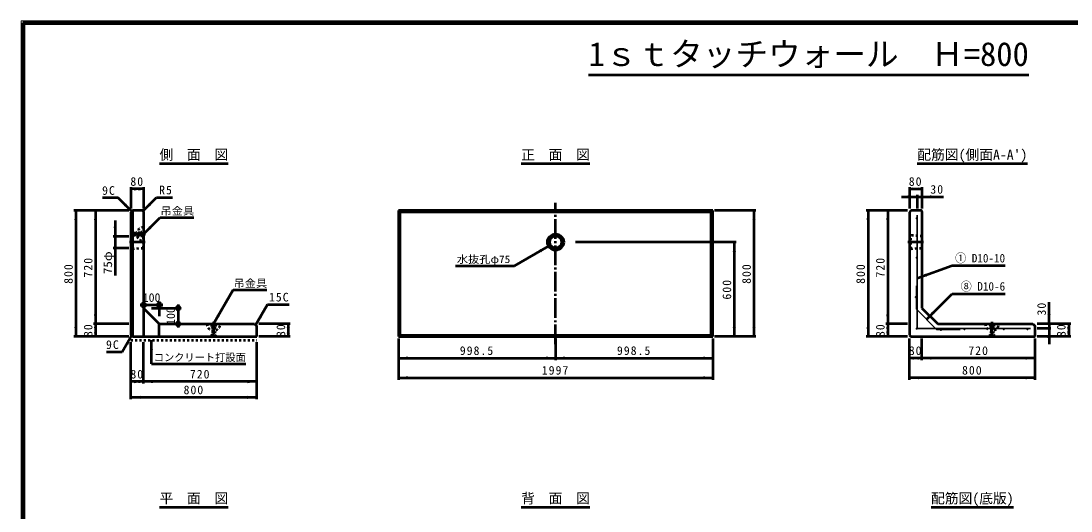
# Model space of a CAD drawing. Units: millimetres, scale not verified, with parts at other scales. Extents: x 100 to 4105, y 100 to 2870.
# Drawn here: x 100 to 2769, y 1624 to 2870 of the extents above; entities that cross this region are included whole.
import ezdxf
from ezdxf.enums import TextEntityAlignment as Align

# ---------------------------------------------------------------- set-up
doc = ezdxf.new("R2010")
doc.units = ezdxf.units.MM
doc.header["$LTSCALE"] = 5
doc.linetypes.add('USER2', pattern=[13.4, 10, -1.2, 1, -1.2])
doc.linetypes.add('USER3', pattern=[2.2, 1, -1.2])
doc.layers.add('V-nasSTD', color=7, linetype='Continuous', lineweight=50)
doc.styles.add('ＭＳ ゴシック', font='')
doc.styles.get('ＭＳ ゴシック').set_extended_font_data('MS Gothic')

msp = doc.modelspace()

# ---------------------------------------------------------------- hatches: boundary and pattern name
at = {"layer": 'V-nasSTD'}
for points in [[(403.515, 2442.887), (403.515, 2438.887), (379.515, 2442.887), (403.515, 2446.887)], [(387.515, 2442.887), (387.515, 2446.887), (411.515, 2442.887), (387.515, 2438.887)], [(2382.315, 2442.887), (2382.315, 2438.887), (2358.315, 2442.887), (2382.315, 2446.887)], [(2366.315, 2442.887), (2366.315, 2446.887), (2390.315, 2442.887), (2366.315, 2438.887)], [(364.344, 2403.057), (367.173, 2405.886), (381.315, 2386.087), (361.516, 2400.229)], [(427.9, 2404.271), (430.728, 2401.443), (410.929, 2387.301), (425.071, 2407.1)], [(2354.315, 2422.887), (2354.315, 2426.887), (2378.315, 2422.887), (2354.315, 2418.887)], [(2414.315, 2422.887), (2414.315, 2418.887), (2390.315, 2422.887), (2414.315, 2426.887)], [(239.515, 2363.887), (235.515, 2363.887), (239.515, 2387.887), (243.515, 2363.887)], [(289.515, 2363.887), (285.515, 2363.887), (289.515, 2387.887), (293.515, 2363.887)], [(1963.315, 2363.887), (1959.315, 2363.887), (1963.315, 2387.887), (1967.315, 2363.887)], [(2253.315, 2363.887), (2249.315, 2363.887), (2253.315, 2387.887), (2257.315, 2363.887)], [(2303.315, 2363.887), (2299.315, 2363.887), (2303.315, 2387.887), (2307.315, 2363.887)], [(339.515, 2346.887), (343.515, 2346.887), (339.515, 2322.887), (335.515, 2346.887)], [(428.485, 2344.857), (431.314, 2342.029), (411.515, 2327.887), (425.657, 2347.686)], [(1420.29, 2285.587), (1418.29, 2289.051), (1441.075, 2297.587), (1422.29, 2282.123)], [(1913.315, 2283.887), (1909.315, 2283.887), (1913.315, 2307.887), (1917.315, 2283.887)], [(339.515, 2268.887), (335.515, 2268.887), (339.515, 2292.887), (343.515, 2268.887)], [(2400.867, 2224.095), (2402.236, 2220.336), (2378.315, 2215.887), (2399.499, 2227.854)], [(289.515, 2123.887), (293.515, 2123.887), (289.515, 2099.887), (285.515, 2123.887)], [(601.515, 2120.671), (604.979, 2118.671), (589.515, 2099.887), (598.051, 2122.671)], [(708.515, 2117.671), (711.979, 2115.671), (696.515, 2096.887), (705.051, 2119.671)], [(2303.315, 2123.887), (2307.315, 2123.887), (2303.315, 2099.887), (2299.315, 2123.887)], [(2418.8, 2128.372), (2421.629, 2125.543), (2401.83, 2111.401), (2415.972, 2131.2)], [(2713.315, 2123.887), (2717.315, 2123.887), (2713.315, 2099.887), (2709.315, 2123.887)], [(239.515, 2091.887), (243.515, 2091.887), (239.515, 2067.887), (235.515, 2091.887)], [(289.515, 2075.887), (285.515, 2075.887), (289.515, 2099.887), (293.515, 2075.887)], [(289.515, 2091.887), (293.515, 2091.887), (289.515, 2067.887), (285.515, 2091.887)], [(779.515, 2075.887), (775.515, 2075.887), (779.515, 2099.887), (783.515, 2075.887)], [(779.515, 2091.887), (783.515, 2091.887), (779.515, 2067.887), (775.515, 2091.887)], [(1913.315, 2091.887), (1917.315, 2091.887), (1913.315, 2067.887), (1909.315, 2091.887)], [(1963.315, 2091.887), (1967.315, 2091.887), (1963.315, 2067.887), (1959.315, 2091.887)], [(2253.315, 2091.887), (2257.315, 2091.887), (2253.315, 2067.887), (2249.315, 2091.887)], [(2303.315, 2075.887), (2299.315, 2075.887), (2303.315, 2099.887), (2307.315, 2075.887)], [(2303.315, 2091.887), (2307.315, 2091.887), (2303.315, 2067.887), (2299.315, 2091.887)], [(2713.315, 2063.887), (2709.315, 2063.887), (2713.315, 2087.887), (2717.315, 2063.887)], [(2763.315, 2075.887), (2759.315, 2075.887), (2763.315, 2099.887), (2767.315, 2075.887)], [(2763.315, 2091.887), (2767.315, 2091.887), (2763.315, 2067.887), (2759.315, 2091.887)], [(369.315, 2048.902), (365.851, 2050.902), (381.315, 2069.687), (372.779, 2046.902)], [(431.515, 2034.087), (427.515, 2034.087), (431.515, 2058.087), (435.515, 2034.087)], [(1083.515, 2012.887), (1083.515, 2008.887), (1059.515, 2012.887), (1083.515, 2016.887)], [(1434.915, 2012.887), (1434.915, 2016.887), (1458.915, 2012.887), (1434.915, 2008.887)], [(1482.915, 2012.887), (1482.915, 2008.887), (1458.915, 2012.887), (1482.915, 2016.887)], [(1834.315, 2012.887), (1834.315, 2016.887), (1858.315, 2012.887), (1834.315, 2008.887)], [(2382.315, 2012.887), (2382.315, 2008.887), (2358.315, 2012.887), (2382.315, 2016.887)], [(2366.315, 2012.887), (2366.315, 2016.887), (2390.315, 2012.887), (2366.315, 2008.887)], [(2414.315, 2012.887), (2414.315, 2008.887), (2390.315, 2012.887), (2414.315, 2016.887)], [(2654.315, 2012.887), (2654.315, 2016.887), (2678.315, 2012.887), (2654.315, 2008.887)], [(403.515, 1953.087), (403.515, 1949.087), (379.515, 1953.087), (403.515, 1957.087)], [(387.515, 1953.087), (387.515, 1957.087), (411.515, 1953.087), (387.515, 1949.087)], [(435.515, 1953.087), (435.515, 1949.087), (411.515, 1953.087), (435.515, 1957.087)], [(675.515, 1953.087), (675.515, 1957.087), (699.515, 1953.087), (675.515, 1949.087)], [(1083.515, 1962.887), (1083.515, 1958.887), (1059.515, 1962.887), (1083.515, 1966.887)], [(1834.315, 1962.887), (1834.315, 1966.887), (1858.315, 1962.887), (1834.315, 1958.887)], [(2382.315, 1962.887), (2382.315, 1958.887), (2358.315, 1962.887), (2382.315, 1966.887)], [(2654.315, 1962.887), (2654.315, 1966.887), (2678.315, 1962.887), (2654.315, 1958.887)], [(403.515, 1913.087), (403.515, 1909.087), (379.515, 1913.087), (403.515, 1917.087)], [(675.515, 1913.087), (675.515, 1917.087), (699.515, 1913.087), (675.515, 1909.087)]]:
    msp.add_hatch(color=256, dxfattribs=at).paths.add_polyline_path(points)

# ---------------------------------------------------------------- linework, layer by layer
at = {"layer": 'V-nasSTD', "lineweight": 100}
for p, q in [((105, 2865), (105, 105)), ((4100, 2865), (105, 2865))]:
    msp.add_line(p, q, dxfattribs=at)
at = {"layer": 'V-nasSTD'}
for p, q in [((1542.628, 2733.465), (2662.372, 2733.465)), ((452.015, 2507.887), (627.015, 2507.887)), ((1371.415, 2507.887), (1546.415, 2507.887)), ((2378.315, 2507.887), (2658.315, 2507.887)), ((379.515, 2447.887), (379.515, 2392.887)), ((411.515, 2442.887), (379.515, 2442.887)), ((411.515, 2447.887), (411.515, 2392.887)), ((2358.315, 2447.887), (2358.315, 2392.887)), ((2358.315, 2442.887), (2390.315, 2442.887)), ((2390.315, 2447.887), (2390.315, 2392.887)), ((347.374, 2420.028), (307.374, 2420.028)), ((381.315, 2386.087), (347.374, 2420.028)), ((410.929, 2387.301), (444.87, 2421.242)), ((444.87, 2421.242), (484.87, 2421.242)), ((2338.315, 2422.887), (2378.315, 2422.887)), ((2378.315, 2427.887), (2378.315, 2392.887)), ((2378.315, 2422.887), (2390.315, 2422.887)), ((2390.315, 2422.887), (2445.315, 2422.887)), ((374.515, 2387.887), (234.515, 2387.887)), ((239.515, 2387.887), (239.515, 2067.887)), ((289.515, 2387.887), (289.515, 2099.887)), ((383.115, 2387.887), (379.515, 2384.287)), ((379.515, 2384.287), (379.515, 2071.487)), ((409.515, 2387.887), (383.115, 2387.887)), ((383.115, 2387.887), (383.115, 2067.887)), ((411.515, 2385.887), (411.515, 2067.887)), ((1059.515, 2387.887), (1059.515, 2067.887)), ((1858.315, 2387.887), (1059.515, 2387.887)), ((1059.515, 2387.887), (1063.115, 2384.287)), ((1063.115, 2384.287), (1063.115, 2071.487)), ((1854.715, 2384.287), (1063.115, 2384.287)), ((1854.715, 2384.287), (1858.315, 2387.887)), ((1854.715, 2071.487), (1854.715, 2384.287)), ((1858.315, 2067.887), (1858.315, 2387.887)), ((1968.315, 2387.887), (1863.315, 2387.887)), ((1963.315, 2387.887), (1963.315, 2067.887)), ((2353.315, 2387.887), (2248.315, 2387.887)), ((2253.315, 2387.887), (2253.315, 2067.887)), ((2303.315, 2387.887), (2303.315, 2099.887)), ((2361.915, 2387.887), (2358.315, 2384.287)), ((2358.315, 2384.287), (2358.315, 2071.487)), ((2388.315, 2387.887), (2361.915, 2387.887)), ((2390.315, 2385.887), (2390.315, 2139.887)), ((339.515, 2362.887), (339.515, 2322.887)), ((411.515, 2327.887), (453.941, 2370.313)), ((453.941, 2370.313), (538.941, 2370.313)), ((334.515, 2322.887), (374.515, 2322.887)), ((339.515, 2322.887), (339.515, 2292.887)), ((1354.472, 2247.587), (1441.075, 2297.587)), ((1918.315, 2307.887), (1509.315, 2307.887)), ((1913.315, 2307.887), (1913.315, 2067.887)), ((334.515, 2292.887), (374.515, 2292.887)), ((339.515, 2292.887), (339.515, 2222.887)), ((1204.472, 2247.587), (1354.472, 2247.587)), ((2378.315, 2215.887), (2466.806, 2248.095)), ((2466.806, 2248.095), (2601.806, 2248.095)), ((589.515, 2099.887), (639.515, 2186.489)), ((639.515, 2186.489), (724.515, 2186.489)), ((2401.83, 2111.401), (2466.806, 2176.378)), ((2466.806, 2176.378), (2601.806, 2176.378)), ((402.515, 2147.887), (460.515, 2147.887)), ((411.515, 2139.887), (451.515, 2099.887)), ((431.515, 2139.887), (507.515, 2139.887)), ((451.515, 2156.887), (451.515, 2119.887)), ((499.515, 2148.887), (499.515, 2090.887)), ((696.515, 2096.887), (726.515, 2148.848)), ((726.515, 2148.848), (781.515, 2148.848)), ((2390.315, 2139.887), (2430.315, 2099.887)), ((2713.315, 2099.887), (2713.315, 2154.887)), ((374.515, 2099.887), (284.515, 2099.887)), ((289.515, 2099.887), (289.515, 2067.887)), ((451.515, 2099.887), (693.515, 2099.887)), ((451.515, 2067.887), (451.515, 2099.887)), ((693.515, 2099.887), (699.515, 2093.887)), ((699.515, 2067.887), (699.515, 2093.887)), ((784.515, 2099.887), (704.515, 2099.887)), ((779.515, 2099.887), (779.515, 2067.887)), ((2353.315, 2099.887), (2298.315, 2099.887)), ((2303.315, 2099.887), (2303.315, 2067.887)), ((2303.315, 2099.887), (2303.315, 2067.887)), ((2430.315, 2099.887), (2672.315, 2099.887)), ((2672.315, 2099.887), (2678.315, 2093.887)), ((2678.315, 2067.887), (2678.315, 2093.887)), ((2768.315, 2099.887), (2683.315, 2099.887)), ((2718.315, 2087.887), (2683.315, 2087.887)), ((2713.315, 2099.887), (2713.315, 2087.887)), ((2713.315, 2087.887), (2713.315, 2047.887)), ((2763.315, 2099.887), (2763.315, 2067.887)), ((374.515, 2067.887), (234.515, 2067.887)), ((381.315, 2069.687), (357.315, 2028.117)), ((379.515, 2071.487), (383.115, 2067.887)), ((383.115, 2067.887), (699.515, 2067.887)), ((431.515, 1998.087), (431.515, 2058.087)), ((784.515, 2067.887), (704.515, 2067.887)), ((1063.115, 2071.487), (1059.515, 2067.887)), ((1059.515, 2067.887), (1858.315, 2067.887)), ((1059.515, 2062.887), (1059.515, 1957.887)), ((1063.115, 2071.487), (1854.715, 2071.487)), ((1458.915, 2062.887), (1458.915, 2007.887)), ((1854.715, 2071.487), (1858.315, 2067.887)), ((1858.315, 2062.887), (1858.315, 1957.887)), ((1968.315, 2067.887), (1863.315, 2067.887)), ((2353.315, 2067.887), (2248.315, 2067.887)), ((2358.315, 2071.487), (2361.915, 2067.887)), ((2358.315, 1957.887), (2358.315, 2062.887)), ((2361.915, 2067.887), (2678.315, 2067.887)), ((2390.315, 2007.887), (2390.315, 2062.887)), ((2678.315, 1957.887), (2678.315, 2062.887)), ((2768.315, 2067.887), (2683.315, 2067.887)), ((379.515, 1908.087), (379.515, 2053.087)), ((411.515, 1948.087), (411.515, 2053.087)), ((699.515, 1908.087), (699.515, 2053.087)), ((357.315, 2028.117), (317.315, 2028.117)), ((1059.515, 2012.887), (1458.915, 2012.887)), ((1458.915, 2012.887), (1858.315, 2012.887)), ((2390.315, 2012.887), (2358.315, 2012.887)), ((2390.315, 2012.887), (2358.315, 2012.887)), ((2678.315, 2012.887), (2390.315, 2012.887)), ((431.515, 1998.087), (671.515, 1998.087)), ((411.515, 1953.087), (379.515, 1953.087)), ((699.515, 1953.087), (411.515, 1953.087)), ((1059.515, 1962.887), (1858.315, 1962.887)), ((2678.315, 1962.887), (2358.315, 1962.887)), ((699.515, 1913.087), (379.515, 1913.087)), ((452.015, 1634.087), (627.015, 1634.087)), ((1371.415, 1634.087), (1546.415, 1634.087)), ((2413.315, 1634.087), (2623.315, 1634.087))]:
    msp.add_line(p, q, dxfattribs=at)
at = {"layer": 'V-nasSTD', "linetype": 'USER2'}
for p, q in [((1458.915, 2047.887), (1458.915, 2407.887)), ((416.515, 2327.887), (386.515, 2327.887)), ((393.515, 2327.887), (415.515, 2327.887)), ((415.515, 2307.887), (375.515, 2307.887)), ((2394.315, 2307.887), (2354.315, 2307.887)), ((589.515, 2104.887), (589.515, 2074.887)), ((2568.315, 2104.887), (2568.315, 2074.887))]:
    msp.add_line(p, q, dxfattribs=at)
at = {"layer": 'V-nasSTD', "lineweight": 35}
for p, q in [((2378.315, 2375.887), (2378.315, 2087.887)), ((2376.315, 2196.916), (2376.315, 2136.916)), ((2376.315, 2136.916), (2427.344, 2085.887)), ((2378.315, 2087.887), (2666.315, 2087.887)), ((2427.344, 2085.887), (2487.344, 2085.887))]:
    msp.add_line(p, q, dxfattribs=at)
at = {"layer": 'V-nasSTD', "linetype": 'USER3'}
for p, q in [((379.515, 2328.487), (379.515, 2287.287)), ((383.515, 2324.887), (379.515, 2328.487)), ((380.315, 2334.887), (380.315, 2320.887)), ((381.515, 2334.887), (380.315, 2334.887)), ((381.515, 2334.887), (383.515, 2330.687)), ((381.515, 2334.887), (381.515, 2320.887)), ((383.515, 2325.087), (381.515, 2320.887)), ((403.515, 2330.687), (383.515, 2330.687)), ((383.515, 2330.687), (383.515, 2325.087)), ((403.515, 2325.087), (383.515, 2325.087)), ((411.515, 2322.887), (383.515, 2324.887)), ((383.515, 2290.887), (383.515, 2324.887)), ((397.515, 2323.887), (397.515, 2331.887)), ((397.515, 2331.887), (411.515, 2331.887)), ((411.515, 2323.887), (397.515, 2323.887)), ((404.715, 2332.887), (403.515, 2330.687)), ((403.515, 2330.687), (403.515, 2325.087)), ((403.515, 2325.087), (404.715, 2322.887)), ((407.515, 2332.887), (404.715, 2332.887)), ((404.715, 2332.887), (404.715, 2322.887)), ((407.515, 2322.887), (404.715, 2322.887)), ((407.515, 2332.887), (407.515, 2322.887)), ((411.515, 2292.887), (411.515, 2322.887)), ((2362.315, 2324.887), (2358.315, 2328.487)), ((2390.315, 2322.887), (2362.315, 2324.887)), ((2362.315, 2290.887), (2362.315, 2324.887)), ((381.515, 2320.887), (380.315, 2320.887)), ((383.515, 2290.887), (379.515, 2287.287)), ((383.515, 2290.887), (411.515, 2292.887)), ((2362.315, 2290.887), (2358.315, 2287.287)), ((2362.315, 2290.887), (2390.315, 2292.887)), ((584.515, 2095.887), (594.515, 2095.887)), ((584.515, 2095.887), (584.515, 2093.087)), ((584.515, 2093.087), (586.715, 2091.887)), ((584.515, 2093.087), (594.515, 2093.087)), ((586.715, 2091.887), (586.715, 2071.887)), ((586.715, 2091.887), (592.315, 2091.887)), ((592.315, 2091.887), (594.515, 2093.087)), ((592.315, 2091.887), (592.315, 2071.887)), ((594.515, 2095.887), (594.515, 2093.087)), ((2563.315, 2095.887), (2573.315, 2095.887)), ((2563.315, 2095.887), (2563.315, 2093.087)), ((2563.315, 2093.087), (2565.515, 2091.887)), ((2563.315, 2093.087), (2573.315, 2093.087)), ((2565.515, 2091.887), (2565.515, 2071.887)), ((2565.515, 2091.887), (2571.115, 2091.887)), ((2571.115, 2091.887), (2573.315, 2093.087)), ((2571.115, 2091.887), (2571.115, 2071.887)), ((2573.315, 2095.887), (2573.315, 2093.087)), ((379.515, 2058.087), (699.515, 2058.087)), ((582.515, 2069.887), (586.715, 2071.887)), ((582.515, 2069.887), (582.515, 2068.687)), ((582.515, 2069.887), (596.515, 2069.887)), ((582.515, 2068.687), (596.515, 2068.687)), ((586.715, 2071.887), (592.315, 2071.887)), ((592.315, 2071.887), (596.515, 2069.887)), ((596.515, 2069.887), (596.515, 2068.687)), ((2561.315, 2069.887), (2565.515, 2071.887)), ((2561.315, 2069.887), (2561.315, 2068.687)), ((2561.315, 2069.887), (2575.315, 2069.887)), ((2561.315, 2068.687), (2575.315, 2068.687)), ((2565.515, 2071.887), (2571.115, 2071.887)), ((2571.115, 2071.887), (2575.315, 2069.887)), ((2575.315, 2069.887), (2575.315, 2068.687))]:
    msp.add_line(p, q, dxfattribs=at)
at = {"layer": 'V-nasSTD', "lineweight": 13}
msp.add_lwpolyline([(100, 100), (100, 2870), (4105, 2870), (4105, 100)], close=True, dxfattribs=at)
at = {"layer": 'V-nasSTD', "lineweight": 35}
for centre in [(2377.115, 2367.887), (2377.115, 2267.887), (2375.115, 2167.887), (2377.115, 2087.887), (2438.315, 2084.687), (2498.315, 2086.687), (2598.315, 2086.687), (2658.315, 2086.687)]:
    msp.add_circle(centre, 1.2, dxfattribs=at)
at = {"layer": 'V-nasSTD'}
for centre, radius in [((1458.915, 2307.887), 20.6), ((1458.915, 2307.887), 17), ((1458.915, 2307.887), 15), ((411.515, 2147.887), 5), ((451.515, 2147.887), 5), ((499.515, 2139.887), 5), ((499.515, 2099.887), 5)]:
    msp.add_circle(centre, radius, dxfattribs=at)
for centre in [(409.515, 2385.887), (2388.315, 2385.887)]:
    msp.add_arc(centre, 2, 0, 90, dxfattribs=at)
at = {"layer": 'V-nasSTD', "linetype": 'USER3'}
for centre, start, end in [((411.515, 2327.887), 90, 270), ((589.515, 2099.887), 180, 0), ((2568.315, 2099.887), 180, 0)]:
    msp.add_arc(centre, 17.2, start, end, dxfattribs=at)

# ---------------------------------------------------------------- texts
at = {"layer": 'V-nasSTD', "style": 'ＭＳ ゴシック'}
for s, height, p in [('1ｓｔタッチウォール  Ｈ=800', 60.81, (2102.5, 2816.409)), ('側\u3000面\u3000図', 25.66, (539.515, 2542.887)), ('正\u3000面\u3000図', 25.66, (1458.915, 2542.887)), ("配筋図(側面A-A')", 25.66, (2518.315, 2542.887)), ('100', 21.99, (432.015, 2177.887)), ('コンクリート打設面', 19.06, (554.543, 2024.087)), ('平\u3000面\u3000図', 25.66, (539.515, 1669.087)), ('背\u3000面\u3000図', 25.66, (1458.915, 1669.087)), ('配筋図(底版)', 25.66, (2518.315, 1669.087))]:
    msp.add_text(s, height=height, dxfattribs=at).set_placement(p, align=Align.TOP_CENTER)
for s, height, width, p in [('吊金具', 19.06, 1.1, (497.441, 2396.313)), ('水抜孔φ75', 19.06, 1.1, (1275.722, 2273.587)), ('① D10-10', 21.85, 0.95, (2538.091, 2277.903)), ('吊金具', 19.06, 1.1, (683.015, 2212.489)), ('⑧ D10-6', 21.85, 0.95, (2545.171, 2206.186))]:
    msp.add_text(s, height=height, dxfattribs=dict(at, width=width)).set_placement(p, align=Align.TOP_CENTER)
at = {"layer": 'V-nasSTD', "style": 'ＭＳ ゴシック', "width": 1.1}
msp.add_text('75φ', height=21.99, rotation=90, dxfattribs=at).set_placement((309.515, 2255.387), align=Align.TOP_CENTER)
at = {"layer": 'V-nasSTD', "style": 'ＭＳ ゴシック'}
msp.add_text('100', height=21.99, rotation=90, dxfattribs=at).set_placement((469.515, 2119.887), align=Align.TOP_CENTER)
at = {"layer": 'V-nasSTD', "char_height": 21.99, "attachment_point": 2, "style": 'ＭＳ ゴシック'}
for s, insert in [('\\T1.17;80', (395.514, 2472.887)), ('\\T1.17;80', (2374.314, 2472.887)), ('\\T1.17;9C', (323.624, 2450.028)), ('\\T1.17;R5', (468.62, 2451.242)), ('\\T1.17;30', (2429.065, 2452.887)), ('\\T1.17;15C', (756.515, 2178.848)), ('\\T1.17;9C', (333.565, 2058.117)), ('\\T1.17;998.5', (1259.215, 2042.887)), ('\\T1.17;998.5', (1658.615, 2042.887)), ('\\T1.17;80', (2374.314, 2042.887)), ('\\T1.17;720', (2534.315, 2042.887)), ('\\T1.17;80', (395.514, 1983.087)), ('\\T1.17;720', (555.515, 1983.087)), ('\\T1.17;1997', (1458.915, 1992.887)), ('\\T1.17;800', (2518.315, 1992.887)), ('\\T1.17;800', (539.515, 1943.087))]:
    msp.add_mtext(s, dxfattribs=dict(at, insert=insert))
at = {"layer": 'V-nasSTD', "char_height": 21.99, "attachment_point": 2, "rotation": 90, "style": 'ＭＳ ゴシック'}
for s, insert in [('\\T1.17;800', (209.515, 2227.887)), ('\\T1.17;720', (259.515, 2243.887)), ('\\T1.17;800', (1933.315, 2227.887)), ('\\T1.17;800', (2223.315, 2227.887)), ('\\T1.17;720', (2273.315, 2243.887)), ('\\T1.17;600', (1883.315, 2187.887)), ('\\T1.17;30', (2683.315, 2138.637)), ('\\T1.17;80', (259.515, 2083.886)), ('\\T1.17;80', (749.515, 2083.886)), ('\\T1.17;80', (2273.315, 2083.886)), ('\\T1.17;80', (2733.315, 2083.886))]:
    msp.add_mtext(s, dxfattribs=dict(at, insert=insert))

doc.saveas('drawing.dxf')
